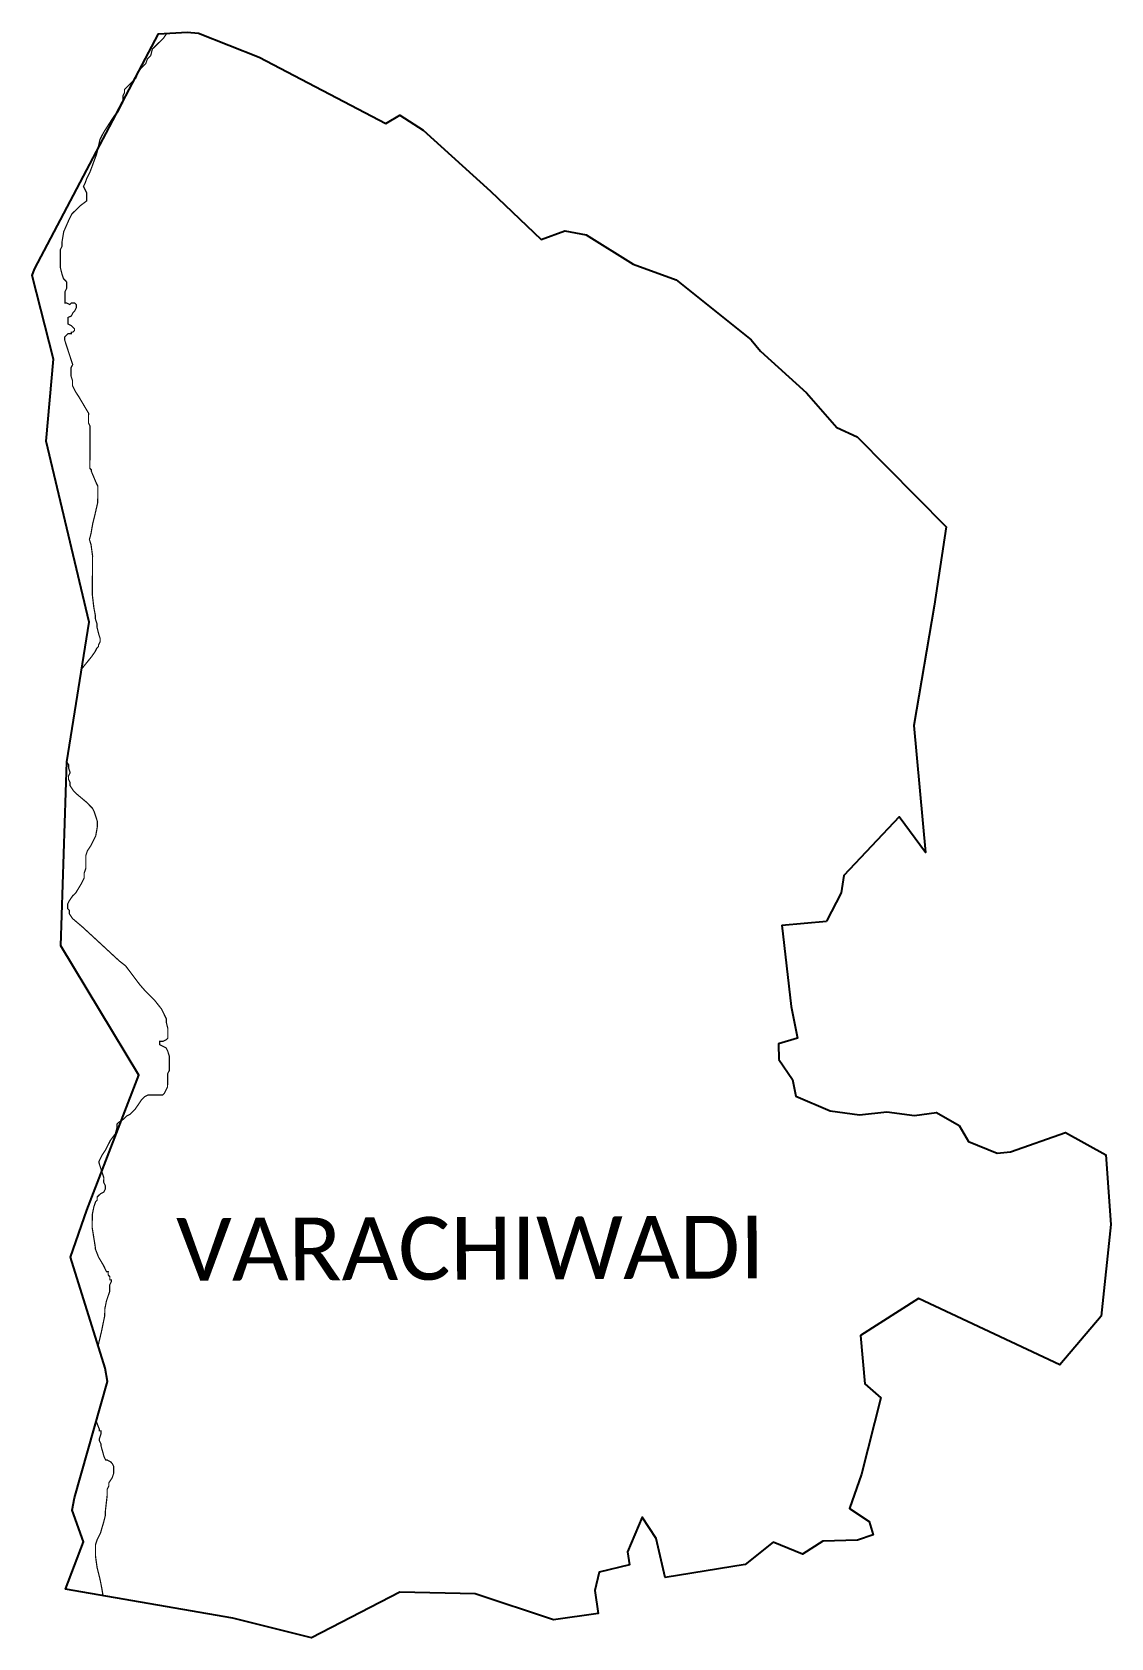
# Model space of a CAD drawing. Header units: metres. Extents: x 319276 to 321956, y 1850997 to 1854987.
import ezdxf

# ---------------------------------------------------------------- set-up
doc = ezdxf.new("R2010")
doc.units = ezdxf.units.M
for name, color, linetype in [('HAZARDS LINE', 1, 'Continuous'), ('village', 3, 'Continuous'), ('VILLAGE NAME', 250, 'Continuous')]:
    doc.layers.add(name, color=color, linetype=linetype)
doc.styles.get("Standard").update_dxf_attribs({"font": 'simplex.shx'})

msp = doc.modelspace()

# ---------------------------------------------------------------- linework, layer by layer
at = {"color": 3, "true_color": 0x00ff00, "flags": 128}
msp.add_lwpolyline([(321139.1, 1852768.1), (321250, 1852777.7)], dxfattribs=at)
at = {"layer": 'HAZARDS LINE', "lineweight": 18}
for points in [[(319399.5, 1853404.9, 3.02, 3.02, 0), (319424.9, 1853436.3, 3.02, 3.02, 0), (319433.1, 1853448.3, 3.02, 3.02, 0), (319437.1, 1853456.4, 3.02, 3.02, 0), (319441.2, 1853460.4, 3.02, 3.02, 0), (319441.2, 1853464.4, 3.02, 3.02, 0), (319445.3, 1853472.4, 3.02, 3.02, 0), (319445.3, 1853480.5, 3.02, 3.02, 0), (319441.4, 1853492.6, 3.02, 3.02, 0), (319437.5, 1853508.7, 3.02, 3.02, 0), (319437.5, 1853516.7, 3.02, 3.02, 0), (319433.6, 1853528.8, 3.02, 3.02, 0), (319433.6, 1853536.9, 3.02, 3.02, 0), (319429.7, 1853557, 3.02, 3.02, 0), (319425.9, 1853589.3, 3.02, 3.02, 0), (319426.5, 1853685.8, 3.02, 3.02, 0), (319422.6, 1853714, 3.02, 3.02, 0), (319418.7, 1853726.1, 3.02, 3.02, 0), (319422.8, 1853742.2, 3.02, 3.02, 0), (319427, 1853766.3, 3.02, 3.02, 0), (319431.1, 1853782.4, 3.02, 3.02, 0), (319439.4, 1853818.6, 3.02, 3.02, 0), (319439.6, 1853858.8, 3.02, 3.02, 0), (319435.6, 1853866.9, 3.02, 3.02, 0), (319423.7, 1853895.1, 3.02, 3.02, 0), (319423.7, 1853899.2, 3.02, 3.02, 0), (319419.7, 1853903.2, 3.02, 3.02, 0), (319419.9, 1853927.4, 3.02, 3.02, 0), (319420, 1853943.5, 3.02, 3.02, 0), (319420.1, 1853959.6, 3.02, 3.02, 0), (319420.3, 1853991.8, 3.02, 3.02, 0), (319420.4, 1854007.9, 3.02, 3.02, 0), (319416.4, 1854015.9, 3.02, 3.02, 0), (319416.5, 1854032, 3.02, 3.02, 0), (319416.6, 1854040.1, 3.02, 3.02, 0), (319404.6, 1854060.3, 3.02, 3.02, 0), (319392.7, 1854080.5, 3.02, 3.02, 0), (319384.7, 1854092.6, 3.02, 3.02, 0), (319376.7, 1854108.7, 3.02, 3.02, 0), (319376.8, 1854120.8, 3.02, 3.02, 0), (319372.9, 1854132.9, 3.02, 3.02, 0), (319372.9, 1854145, 3.02, 3.02, 0), (319373, 1854153, 3.02, 3.02, 0), (319377.1, 1854161.1, 3.02, 3.02, 0), (319373.1, 1854173.2, 3.02, 3.02, 0), (319357.3, 1854221.6, 3.02, 3.02, 0), (319357.4, 1854229.6, 3.02, 3.02, 0), (319365.5, 1854237.6, 3.02, 3.02, 0), (319369.5, 1854237.6, 3.02, 3.02, 0), (319373.5, 1854237.6, 3.02, 3.02, 0), (319373.5, 1854241.6, 3.02, 3.02, 0), (319377.6, 1854241.6, 3.02, 3.02, 0), (319381.6, 1854245.6, 3.02, 3.02, 0), (319381.6, 1854249.6, 3.02, 3.02, 0), (319377.6, 1854253.6, 3.02, 3.02, 0), (319373.6, 1854257.7, 3.02, 3.02, 0), (319365.6, 1854261.8, 3.02, 3.02, 0), (319365.7, 1854269.8, 3.02, 3.02, 0), (319365.7, 1854277.9, 3.02, 3.02, 0), (319373.8, 1854281.8, 3.02, 3.02, 0), (319377.8, 1854289.9, 3.02, 3.02, 0), (319381.9, 1854293.9, 3.02, 3.02, 0), (319386, 1854301.9, 3.02, 3.02, 0), (319386, 1854309.9, 3.02, 3.02, 0), (319382, 1854314, 3.02, 3.02, 0), (319378, 1854314, 3.02, 3.02, 0), (319374, 1854314, 3.02, 3.02, 0), (319369.9, 1854310, 3.02, 3.02, 0), (319361.9, 1854314.1, 3.02, 3.02, 0), (319357.9, 1854314.1, 3.02, 3.02, 0), (319357.9, 1854322.2, 3.02, 3.02, 0), (319357.9, 1854326.2, 3.02, 3.02, 0), (319358, 1854334.2, 3.02, 3.02, 0), (319358, 1854342.3, 3.02, 3.02, 0), (319362.1, 1854350.3, 3.02, 3.02, 0), (319362.2, 1854358.4, 3.02, 3.02, 0), (319362.2, 1854362.4, 3.02, 3.02, 0), (319362.2, 1854366.4, 3.02, 3.02, 0), (319354.2, 1854374.5, 3.02, 3.02, 0), (319350.3, 1854386.6, 3.02, 3.02, 0), (319346.3, 1854402.7, 3.02, 3.02, 0), (319346.5, 1854430.9, 3.02, 3.02, 0), (319346.6, 1854439, 3.02, 3.02, 0), (319346.6, 1854447, 3.02, 3.02, 0), (319350.7, 1854455, 3.02, 3.02, 0), (319350.7, 1854463.1, 3.02, 3.02, 0), (319350.8, 1854467.1, 3.02, 3.02, 0), (319354.9, 1854491.2, 3.02, 3.02, 0), (319367.2, 1854519.3, 3.02, 3.02, 0), (319375.3, 1854535.4, 3.02, 3.02, 0), (319387.5, 1854547.4, 3.02, 3.02, 0), (319395.6, 1854555.4, 3.02, 3.02, 0), (319411.7, 1854567.4, 3.02, 3.02, 0), (319411.8, 1854583.5, 3.02, 3.02, 0), (319411.9, 1854587.5, 3.02, 3.02, 0), (319407.9, 1854595.6, 3.02, 3.02, 0), (319403.9, 1854603.6, 3.02, 3.02, 0), (319408, 1854611.6, 3.02, 3.02, 0), (319412.1, 1854623.7, 3.02, 3.02, 0), (319420.2, 1854639.7, 3.02, 3.02, 0), (319436.6, 1854683.9, 3.02, 3.02, 0), (319444.9, 1854720.1, 3.02, 3.02, 0), (319453, 1854736.1, 3.02, 3.02, 0), (319473.3, 1854768.2, 3.02, 3.02, 0), (319481.4, 1854780.2, 3.02, 3.02, 0), (319489.5, 1854788.2, 3.02, 3.02, 0), (319493.6, 1854796.3, 3.02, 3.02, 0), (319501.8, 1854812.3, 3.02, 3.02, 0), (319501.9, 1854828.4, 3.02, 3.02, 0), (319505.9, 1854836.4, 3.02, 3.02, 0), (319506, 1854844.5, 3.02, 3.02, 0), (319514.1, 1854852.5, 3.02, 3.02, 0), (319526.2, 1854864.5, 3.02, 3.02, 0), (319534.3, 1854872.5, 3.02, 3.02, 0), (319538.4, 1854884.5, 3.02, 3.02, 0), (319546.5, 1854896.6, 3.02, 3.02, 0), (319558.7, 1854908.6, 3.02, 3.02, 0), (319562.8, 1854920.6, 3.02, 3.02, 0), (319570.9, 1854928.6, 3.02, 3.02, 0), (319575, 1854944.7, 3.02, 3.02, 0), (319583.1, 1854952.7, 3.02, 3.02, 0), (319587.1, 1854956.7, 3.02, 3.02, 0), (319603.3, 1854972.7, 3.02, 3.02, 0), (319610.8, 1854983.7, 3.02, 3.02, 0)], [(319440.2, 1851723.1, 3.03, 3.03, 0), (319448.5, 1851757.9, 3.03, 3.03, 0), (319456.8, 1851798.2, 3.03, 3.03, 0), (319456.9, 1851814.3, 3.03, 3.03, 0), (319461, 1851834.5, 3.03, 3.03, 0), (319469.2, 1851858.6, 3.03, 3.03, 0), (319469.2, 1851874.8, 3.03, 3.03, 0), (319473.3, 1851882.8, 3.03, 3.03, 0), (319473.3, 1851886.8, 3.03, 3.03, 0), (319469.3, 1851886.9, 3.03, 3.03, 0), (319469.3, 1851894.9, 3.03, 3.03, 0), (319465.3, 1851899, 3.03, 3.03, 0), (319465.4, 1851907.1, 3.03, 3.03, 0), (319461.3, 1851907.1, 3.03, 3.03, 0), (319457.3, 1851915.2, 3.03, 3.03, 0), (319453.3, 1851923.3, 3.03, 3.03, 0), (319441.3, 1851943.5, 3.03, 3.03, 0), (319433.4, 1851963.7, 3.03, 3.03, 0), (319433.4, 1851967.7, 3.03, 3.03, 0), (319429.5, 1851992, 3.03, 3.03, 0), (319425.6, 1852016.2, 3.03, 3.03, 0), (319425.7, 1852048.5, 3.03, 3.03, 0), (319429.8, 1852068.6, 3.03, 3.03, 0), (319433.9, 1852080.7, 3.03, 3.03, 0), (319438, 1852084.7, 3.03, 3.03, 0), (319438, 1852092.8, 3.03, 3.03, 0), (319446.1, 1852100.8, 3.03, 3.03, 0), (319454.2, 1852104.8, 3.03, 3.03, 0), (319458.3, 1852112.8, 3.03, 3.03, 0), (319458.3, 1852120.9, 3.03, 3.03, 0), (319454.3, 1852129, 3.03, 3.03, 0), (319454.4, 1852141.1, 3.03, 3.03, 0), (319446.4, 1852165.4, 3.03, 3.03, 0), (319442.5, 1852177.5, 3.03, 3.03, 0), (319442.5, 1852181.5, 3.03, 3.03, 0), (319446.6, 1852189.6, 3.03, 3.03, 0), (319450.6, 1852197.6, 3.03, 3.03, 0), (319458.8, 1852209.7, 3.03, 3.03, 0), (319471, 1852233.8, 3.03, 3.03, 0), (319483.2, 1852249.9, 3.03, 3.03, 0), (319487.3, 1852266, 3.03, 3.03, 0), (319487.3, 1852274.1, 3.03, 3.03, 0), (319491.4, 1852278.1, 3.03, 3.03, 0), (319503.5, 1852286.1, 3.03, 3.03, 0), (319511.6, 1852294.1, 3.03, 3.03, 0), (319519.7, 1852298.1, 3.03, 3.03, 0), (319523.7, 1852302.2, 3.03, 3.03, 0), (319531.8, 1852310.2, 3.03, 3.03, 0), (319540, 1852322.2, 3.03, 3.03, 0), (319548.1, 1852334.3, 3.03, 3.03, 0), (319552.2, 1852338.3, 3.03, 3.03, 0), (319556.2, 1852342.3, 3.03, 3.03, 0), (319564.3, 1852346.3, 3.03, 3.03, 0), (319600.6, 1852346.2, 3.03, 3.03, 0), (319604.6, 1852350.2, 3.03, 3.03, 0), (319608.7, 1852358.2, 3.03, 3.03, 0), (319612.8, 1852366.3, 3.03, 3.03, 0), (319612.9, 1852398.6, 3.03, 3.03, 0), (319617, 1852406.6, 3.03, 3.03, 0), (319617.2, 1852442.9, 3.03, 3.03, 0), (319613.2, 1852455, 3.03, 3.03, 0), (319609.2, 1852463.1, 3.03, 3.03, 0), (319601.2, 1852467.2, 3.03, 3.03, 0), (319593.1, 1852471.3, 3.03, 3.03, 0), (319593.2, 1852479.3, 3.03, 3.03, 0), (319601.2, 1852479.3, 3.03, 3.03, 0), (319609.3, 1852483.3, 3.03, 3.03, 0), (319613.4, 1852487.3, 3.03, 3.03, 0), (319613.5, 1852511.5, 3.03, 3.03, 0), (319609.5, 1852527.7, 3.03, 3.03, 0), (319609.6, 1852535.7, 3.03, 3.03, 0), (319605.6, 1852543.8, 3.03, 3.03, 0), (319597.6, 1852560, 3.03, 3.03, 0), (319581.6, 1852580.3, 3.03, 3.03, 0), (319565.5, 1852596.5, 3.03, 3.03, 0), (319557.5, 1852604.6, 3.03, 3.03, 0), (319543.9, 1852620.2, 3.03, 3.03, 0), (319508.5, 1852667.1, 3.02, 3.02, 0), (319492.8, 1852679.3, 3.02, 3.02, 0), (319444.7, 1852723.8, 3.02, 3.02, 0), (319400.7, 1852764.3, 3.02, 3.02, 0), (319376.7, 1852784.6, 3.02, 3.02, 0), (319368.7, 1852796.7, 3.02, 3.02, 0), (319368.8, 1852804.8, 3.02, 3.02, 0), (319364.8, 1852808.8, 3.02, 3.02, 0), (319364.9, 1852820.9, 3.02, 3.02, 0), (319368.9, 1852828.9, 3.02, 3.02, 0), (319377, 1852840.9, 3.02, 3.02, 0), (319385.1, 1852848.9, 3.02, 3.02, 0), (319397.3, 1852869, 3.02, 3.02, 0), (319405.5, 1852885, 3.02, 3.02, 0), (319405.6, 1852897.1, 3.02, 3.02, 0), (319409.7, 1852909.2, 3.02, 3.02, 0), (319409.9, 1852941.4, 3.02, 3.02, 0), (319413.9, 1852953.4, 3.02, 3.02, 0), (319422.1, 1852965.4, 3.02, 3.02, 0), (319426.1, 1852973.5, 3.02, 3.02, 0), (319434.3, 1852989.5, 3.02, 3.02, 0), (319438.5, 1853013.6, 3.02, 3.02, 0), (319438.5, 1853025.7, 3.02, 3.02, 0), (319434.6, 1853037.8, 3.02, 3.02, 0), (319430.6, 1853049.9, 3.02, 3.02, 0), (319426.7, 1853058, 3.02, 3.02, 0), (319410.7, 1853074.2, 3.02, 3.02, 0), (319386.6, 1853094.4, 3.02, 3.02, 0), (319378.6, 1853102.5, 3.02, 3.02, 0), (319370.7, 1853114.7, 3.02, 3.02, 0), (319370.7, 1853122.7, 3.02, 3.02, 0), (319366.7, 1853130.8, 3.02, 3.02, 0), (319366.8, 1853138.8, 3.02, 3.02, 0), (319370.9, 1853146.9, 3.02, 3.02, 0), (319366.9, 1853159, 3.02, 3.02, 0), (319367, 1853167, 3.02, 3.02, 0), (319362.3, 1853174, 3.02, 3.02, 0)], [(319452.5, 1851102, 3.03, 3.03, 0), (319449.5, 1851120.4, 3.03, 3.03, 0), (319445.5, 1851140.6, 3.03, 3.03, 0), (319441.6, 1851156.8, 3.03, 3.03, 0), (319437.6, 1851172.9, 3.03, 3.03, 0), (319433.7, 1851201.2, 3.03, 3.03, 0), (319433.9, 1851229.4, 3.03, 3.03, 0), (319438, 1851241.5, 3.03, 3.03, 0), (319446.1, 1851257.6, 3.03, 3.03, 0), (319454.3, 1851285.8, 3.03, 3.03, 0), (319458.4, 1851301.9, 3.03, 3.03, 0), (319458.5, 1851314, 3.03, 3.03, 0), (319462.7, 1851350.3, 3.03, 3.03, 0), (319462.8, 1851366.5, 3.03, 3.03, 0), (319466.8, 1851374.5, 3.03, 3.03, 0), (319466.9, 1851382.6, 3.03, 3.03, 0), (319475, 1851394.6, 3.03, 3.03, 0), (319479.1, 1851406.7, 3.03, 3.03, 0), (319479.2, 1851422.9, 3.03, 3.03, 0), (319475.2, 1851430.9, 3.03, 3.03, 0), (319471.2, 1851435, 3.03, 3.03, 0), (319463.1, 1851439.1, 3.03, 3.03, 0), (319459.1, 1851439.1, 3.03, 3.03, 0), (319455.1, 1851447.2, 3.03, 3.03, 0), (319447.2, 1851475.5, 3.03, 3.03, 0), (319447.2, 1851479.5, 3.03, 3.03, 0), (319443.2, 1851487.6, 3.03, 3.03, 0), (319443.2, 1851491.6, 3.03, 3.03, 0), (319447.3, 1851503.7, 3.03, 3.03, 0), (319447.3, 1851511.8, 3.03, 3.03, 0), (319443.3, 1851511.8, 3.03, 3.03, 0), (319443.3, 1851515.8, 3.03, 3.03, 0), (319435.6, 1851535.4, 3.03, 3.03, 0)]]:
    msp.add_lwpolyline(points, format="xyseb", dxfattribs=at)
at = {"layer": 'village', "color": 3, "true_color": 0x00ff00}
for points in [[(321131.8, 1852434, 0), (321165.1, 1852384.7, 0), (321173.7, 1852342.9, 0), (321258.7, 1852306.7, 0), (321332, 1852297.2, 0), (321400.1, 1852304.1, 0), (321468.4, 1852295.5, 0), (321522.8, 1852303, 0), (321579.3, 1852270.4, 0), (321602.6, 1852231, 0), (321673.8, 1852201.3, 0), (321707.2, 1852204.7, 0), (321844, 1852252.7, 0), (321943.9, 1852197.5, 0), (321956.4, 1852024.6, 0), (321932.3, 1851796.7, 0), (321829.8, 1851676.1, 0), (321478.6, 1851840.5, 0), (321334.3, 1851748.8, 0), (321345.1, 1851628.7, 0), (321385.2, 1851593.9, 0), (321337.2, 1851403.9, 0), (321307.1, 1851318.5, 0), (321355.5, 1851286.8, 0), (321365.9, 1851253.1, 0), (321327.1, 1851240.2, 0), (321240.7, 1851237.3, 0), (321190.6, 1851205.4, 0), (321117.2, 1851235.3, 0), (321047.8, 1851180, 0), (320848.8, 1851147, 0), (320826.6, 1851244, 0), (320792, 1851297.4, 0), (320755.5, 1851211.1, 0), (320760.7, 1851179, 0), (320684.8, 1851160.8, 0), (320674.4, 1851114.8, 0), (320682.7, 1851058.2, 0), (320571.7, 1851042.5, 0), (320377.3, 1851107.1, 0), (320189.8, 1851111.1, 0), (319970.2, 1850997.3, 0), (319775.3, 1851046.4, 0), (319359.1, 1851118, 0), (319404, 1851235.8, 0), (319376, 1851314.6, 0), (319381.4, 1851345.6, 0), (319463.9, 1851634.4, 0), (319457.4, 1851667.6, 0), (319371.7, 1851943.1, 0), (319412.5, 1852060.1, 0), (319541.5, 1852395.8, 0), (319347.4, 1852716.5, 0), (319362.3, 1853174, 0), (319418.1, 1853520.9, 0), (319311.3, 1853971, 0), (319329.6, 1854174.5, 0), (319276.3, 1854382.2, 0), (319282.6, 1854398.3, 0), (319590.7, 1854982.4, 0), (319661.8, 1854987, 0), (319689.8, 1854984.6, 0), (319840.5, 1854925, 0), (320154.9, 1854760.1, 0), (320189.7, 1854780.3, 0), (320248.2, 1854743.6, 0), (320415.1, 1854592.1, 0), (320541.3, 1854471.9, 0), (320600.1, 1854493.4, 0), (320652.5, 1854483.6, 0), (320770, 1854410.7, 0), (320876.7, 1854371.2, 0), (321062.9, 1854222.7, 0), (321086.3, 1854193.9, 0), (321200.4, 1854090.4, 0), (321275.4, 1854004.2, 0), (321326.5, 1853981.5, 0), (321546.9, 1853757.9, 0), (321517.6, 1853560.8, 0), (321466.7, 1853264, 0), (321496, 1852948.7, 0), (321430.6, 1853037.6, 0), (321292.8, 1852891.4, 0), (321286, 1852848.2, 0), (321250, 1852777.7, 0)], [(321139.1, 1852768.1, 0), (321161.8, 1852566.3, 0), (321178, 1852487.1, 0), (321130.9, 1852473.6, 0), (321131.8, 1852434, 0)]]:
    msp.add_polyline3d(points, dxfattribs=at)

# ---------------------------------------------------------------- texts
at = {"layer": 'VILLAGE NAME', "insert": (319634.2, 1852040.3), "char_height": 155.989, "attachment_point": 1, "rotation": 0.2435}
msp.add_mtext_dynamic_manual_height_columns('{\\fCalibri|b0|i0|c0|p34;VARACHIWADI}', width=2190.592, gutter_width=779.9, heights=[0], dxfattribs=at)

doc.saveas('drawing.dxf')
